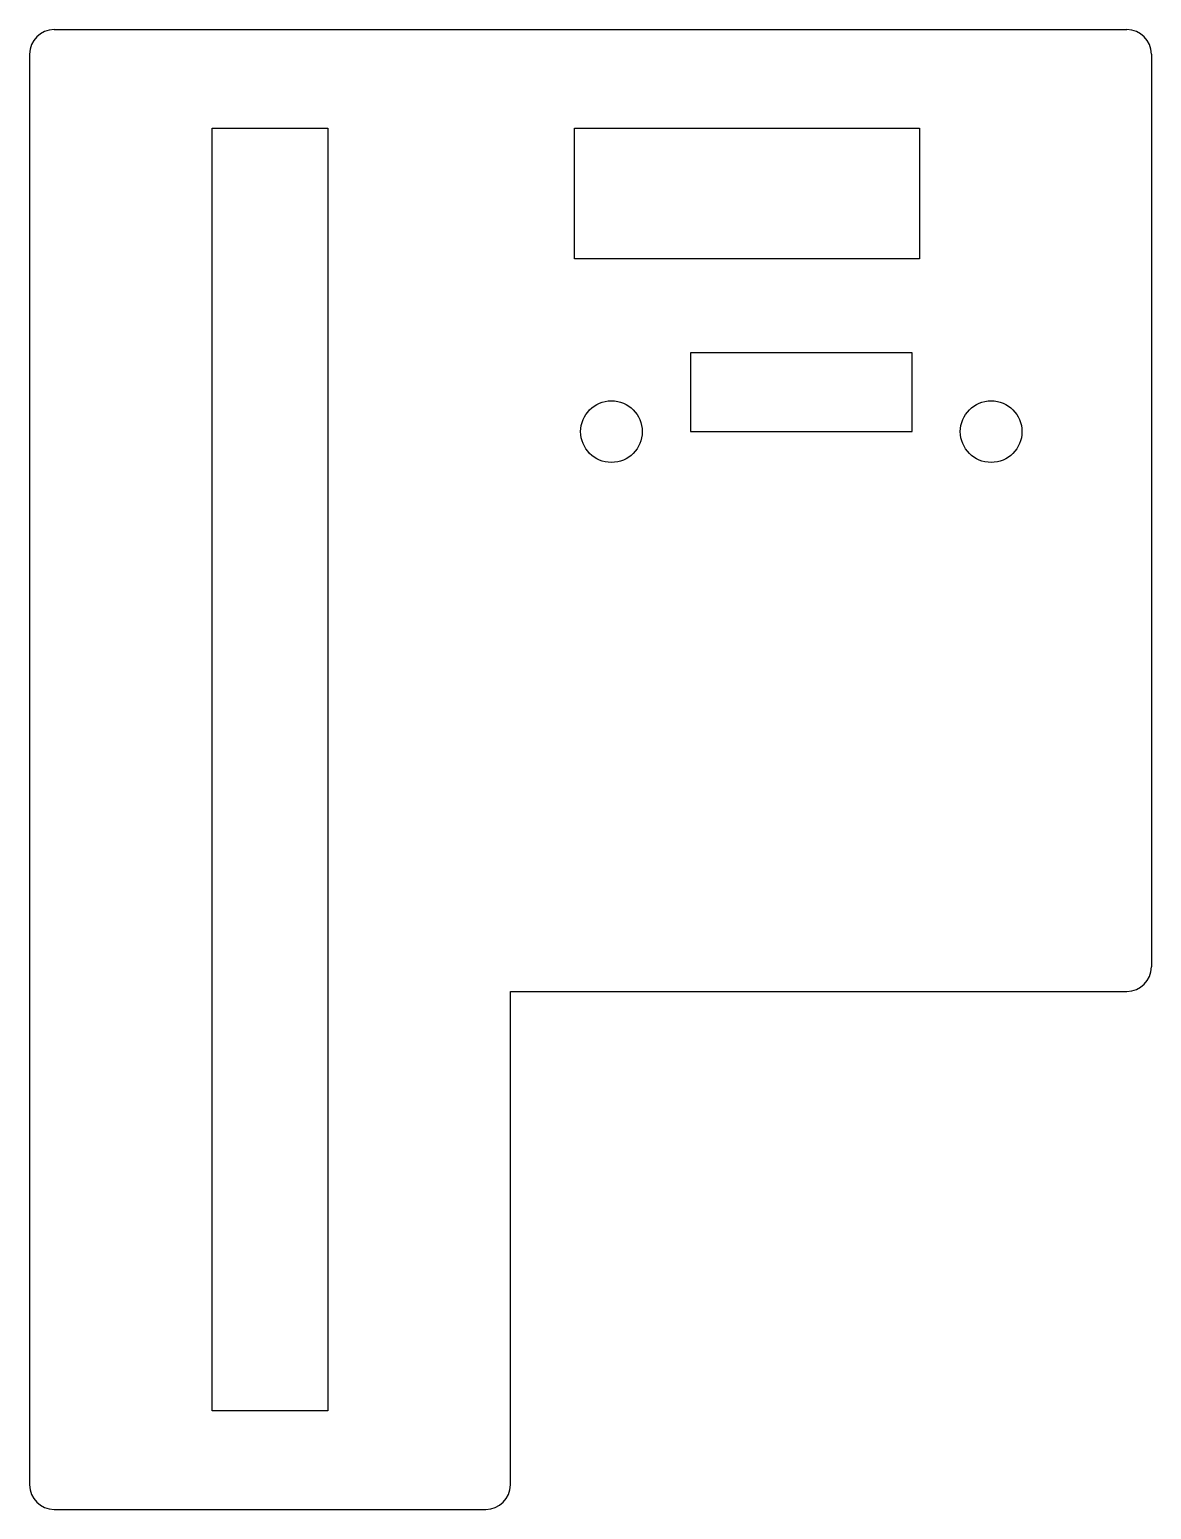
# Model space of a CAD drawing. Header units: millimetres. Extents: x 50 to 95.5, y -70 to -10.
import ezdxf

# ---------------------------------------------------------------- set-up
doc = ezdxf.new("R2010")
doc.units = ezdxf.units.MM

msp = doc.modelspace()

# ---------------------------------------------------------------- linework, layer by layer
for p, q in [((51, -10), (94.5, -10)), ((91, -10), (91, -10)), ((50, -11), (50, -69)), ((95.5, -11), (95.5, -48)), ((57.4, -14), (62.1, -14)), ((57.4, -66), (57.4, -14)), ((62.1, -14), (62.1, -66)), ((72.1, -14), (86.1, -14)), ((72.1, -19.3), (72.1, -14)), ((86.1, -14), (86.1, -19.3)), ((86.1, -19.3), (72.1, -19.3)), ((85.8, -23.1), (76.8, -23.1)), ((76.8, -23.1), (76.8, -26.3)), ((85.8, -26.3), (85.8, -23.1)), ((76.8, -26.3), (85.8, -26.3)), ((69.5, -69), (69.5, -49)), ((69.5, -49), (94.5, -49)), ((91, -49), (91, -49)), ((62.1, -66), (57.4, -66)), ((51, -70), (68.5, -70))]:
    msp.add_line(p, q)
for centre in [(73.6, -26.3), (89, -26.3)]:
    msp.add_circle(centre, 1.25)
for centre, start, end in [((51, -11), 90, 180), ((94.5, -11), 0, 90), ((94.5, -48), 270, 0), ((51, -69), 180, 270), ((68.5, -69), 270, 0)]:
    msp.add_arc(centre, 1, start, end)

doc.saveas('drawing.dxf')
